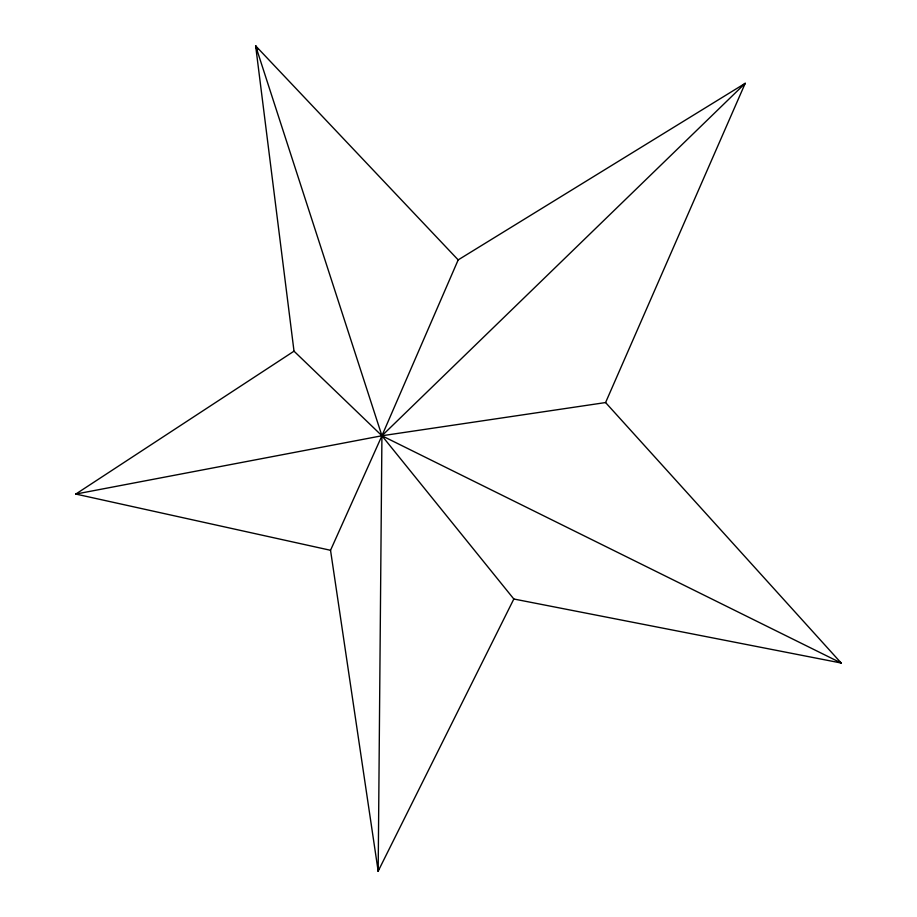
<?xml version="1.0" encoding="UTF-8"?>
<svg xmlns="http://www.w3.org/2000/svg" width="917" height="917" viewBox="0 0 917 917"><rect width="100%" height="100%" fill="white"/><g stroke="black" fill="none" stroke-linecap="round" stroke-linejoin="round"><path stroke-width="1.38" d="M378.721 868.342L378.171 871.15L381.93 435.758L255.637 45.85L458.179 259.901L381.93 435.758L330.533 550.292L378.171 871.15L513.829 599.007L381.93 435.758L294.013 351.177L255.637 45.85L257.688 49.633M378.171 871.15L378.538 868.319M330.533 550.292L75.802 494.057L381.93 435.758L605.587 402.552L745.223 83.309L458.179 259.901M743.32 85.453L745.223 83.309L381.93 435.758L841.198 663.025L605.587 402.552M75.802 494.057L78.633 493.575L75.802 494.057L294.013 351.177M513.829 599.007L841.198 663.025L838.757 661.524M838.711 661.604L841.198 663.025M255.637 45.85L256.852 48.441"/></g></svg>
